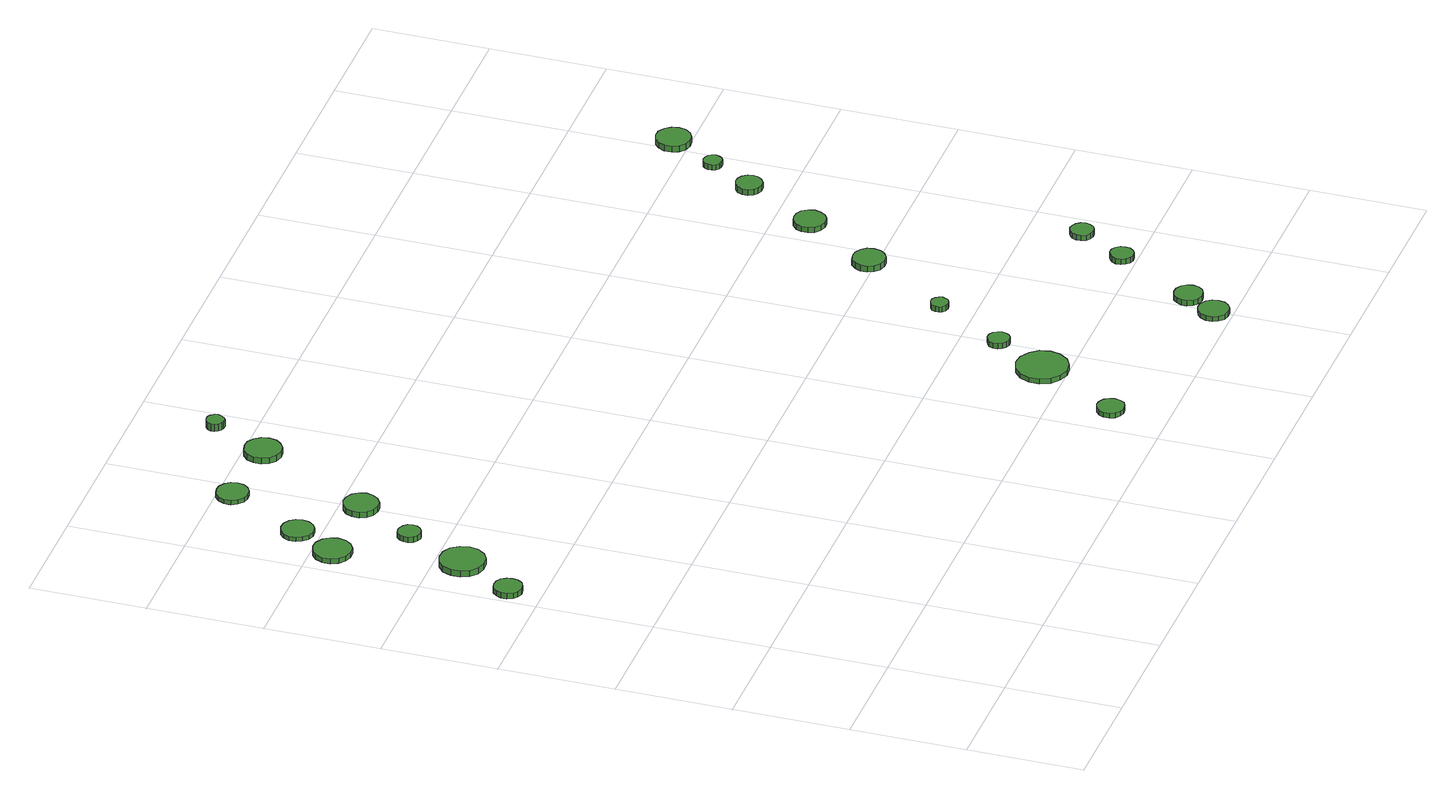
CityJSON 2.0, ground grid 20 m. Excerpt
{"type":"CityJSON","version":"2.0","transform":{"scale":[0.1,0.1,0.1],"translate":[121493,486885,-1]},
"CityObjects":{
"tree1":{"type":"SolitaryVegetationObject","attributes":{"function":"something"},"geometry":[{"type":"MultiSurface","lod":"1","boundaries":[[[0,1,2,3,4,5,6,7,8,9,10,11,12,13,14]],[[15,16,17,18,19,20,21,22,23,24,25,26,27,28,29]],[[0,29,28,1]],[[1,28,27,2]],[[2,27,26,3]],[[3,26,25,4]],[[4,25,24,5]],[[5,24,23,6]],[[6,23,22,7]],[[7,22,21,8]],[[8,21,20,9]],[[9,20,19,10]],[[10,19,18,11]],[[11,18,17,12]],[[12,17,16,13]],[[13,16,15,14]],[[14,15,29,0]]]}]},
"tree2":{"type":"SolitaryVegetationObject","attributes":{"function":"something"},"geometry":[{"type":"MultiSurface","lod":"1","boundaries":[[[30,31,32,33,34,35,36,37,38,39,40,41,42,43,44]],[[45,46,47,48,49,50,51,52,53,54,55,56,57,58,59]],[[30,59,58,31]],[[31,58,57,32]],[[32,57,56,33]],[[33,56,55,34]],[[34,55,54,35]],[[35,54,53,36]],[[36,53,52,37]],[[37,52,51,38]],[[38,51,50,39]],[[39,50,49,40]],[[40,49,48,41]],[[41,48,47,42]],[[42,47,46,43]],[[43,46,45,44]],[[44,45,59,30]]]}]},
"tree3":{"type":"SolitaryVegetationObject","attributes":{"function":"something"},"geometry":[{"type":"MultiSurface","lod":"1","boundaries":[[[60,61,62,63,64,65,66,67,68,69,70,71,72,73,74]],[[75,76,77,78,79,80,81,82,83,84,85,86,87,88,89]],[[60,89,88,61]],[[61,88,87,62]],[[62,87,86,63]],[[63,86,85,64]],[[64,85,84,65]],[[65,84,83,66]],[[66,83,82,67]],[[67,82,81,68]],[[68,81,80,69]],[[69,80,79,70]],[[70,79,78,71]],[[71,78,77,72]],[[72,77,76,73]],[[73,76,75,74]],[[74,75,89,60]]]}]},
"tree4":{"type":"SolitaryVegetationObject","attributes":{"function":"something"},"geometry":[{"type":"MultiSurface","lod":"1","boundaries":[[[90,91,92,93,94,95,96,97,98,99,100,101,102,103,104]],[[105,106,107,108,109,110,111,112,113,114,115,116,117,118,119]],[[90,119,118,91]],[[91,118,117,92]],[[92,117,116,93]],[[93,116,115,94]],[[94,115,114,95]],[[95,114,113,96]],[[96,113,112,97]],[[97,112,111,98]],[[98,111,110,99]],[[99,110,109,100]],[[100,109,108,101]],[[101,108,107,102]],[[102,107,106,103]],[[103,106,105,104]],[[104,105,119,90]]]}]},
"tree5":{"type":"SolitaryVegetationObject","attributes":{"function":"something"},"geometry":[{"type":"MultiSurface","lod":"1","boundaries":[[[120,121,122,123,124,125,126,127,128,129,130,131,132,133,134]],[[135,136,137,138,139,140,141,142,143,144,145,146,147,148,149]],[[120,149,148,121]],[[121,148,147,122]],[[122,147,146,123]],[[123,146,145,124]],[[124,145,144,125]],[[125,144,143,126]],[[126,143,142,127]],[[127,142,141,128]],[[128,141,140,129]],[[129,140,139,130]],[[130,139,138,131]],[[131,138,137,132]],[[132,137,136,133]],[[133,136,135,134]],[[134,135,149,120]]]}]},
"tree6":{"type":"SolitaryVegetationObject","attributes":{"function":"something"},"geometry":[{"type":"MultiSurface","lod":"1","boundaries":[[[150,151,152,153,154,155,156,157,158,159,160,161,162,163,164]],[[165,166,167,168,169,170,171,172,173,174,175,176,177,178,179]],[[150,179,178,151]],[[151,178,177,152]],[[152,177,176,153]],[[153,176,175,154]],[[154,175,174,155]],[[155,174,173,156]],[[156,173,172,157]],[[157,172,171,158]],[[158,171,170,159]],[[159,170,169,160]],[[160,169,168,161]],[[161,168,167,162]],[[162,167,166,163]],[[163,166,165,164]],[[164,165,179,150]]]}]},
"tree7":{"type":"SolitaryVegetationObject","attributes":{"function":"something"},"geometry":[{"type":"MultiSurface","lod":"1","boundaries":[[[180,181,182,183,184,185,186,187,188,189,190,191,192,193,194]],[[195,196,197,198,199,200,201,202,203,204,205,206,207,208,209]],[[180,209,208,181]],[[181,208,207,182]],[[182,207,206,183]],[[183,206,205,184]],[[184,205,204,185]],[[185,204,203,186]],[[186,203,202,187]],[[187,202,201,188]],[[188,201,200,189]],[[189,200,199,190]],[[190,199,198,191]],[[191,198,197,192]],[[192,197,196,193]],[[193,196,195,194]],[[194,195,209,180]]]}]},
"tree8":{"type":"SolitaryVegetationObject","attributes":{"function":"something"},"geometry":[{"type":"MultiSurface","lod":"1","boundaries":[[[210,211,212,213,214,215,216,217,218,219,220,221,222,223,224]],[[225,226,227,228,229,230,231,232,233,234,235,236,237,238,239]],[[210,239,238,211]],[[211,238,237,212]],[[212,237,236,213]],[[213,236,235,214]],[[214,235,234,215]],[[215,234,233,216]],[[216,233,232,217]],[[217,232,231,218]],[[218,231,230,219]],[[219,230,229,220]],[[220,229,228,221]],[[221,228,227,222]],[[222,227,226,223]],[[223,226,225,224]],[[224,225,239,210]]]}]},
"tree9":{"type":"SolitaryVegetationObject","attributes":{"function":"something"},"geometry":[{"type":"MultiSurface","lod":"1","boundaries":[[[240,241,242,243,244,245,246,247,248,249,250,251,252,253,254]],[[255,256,257,258,259,260,261,262,263,264,265,266,267,268,269]],[[240,269,268,241]],[[241,268,267,242]],[[242,267,266,243]],[[243,266,265,244]],[[244,265,264,245]],[[245,264,263,246]],[[246,263,262,247]],[[247,262,261,248]],[[248,261,260,249]],[[249,260,259,250]],[[250,259,258,251]],[[251,258,257,252]],[[252,257,256,253]],[[253,256,255,254]],[[254,255,269,240]]]}]},
"tree10":{"type":"SolitaryVegetationObject","attributes":{"function":"something"},"geometry":[{"type":"MultiSurface","lod":"1","boundaries":[[[270,271,272,273,274,275,276,277,278,279,280,281,282,283,284]],[[285,286,287,288,289,290,291,292,293,294,295,296,297,298,299]],[[270,299,298,271]],[[271,298,297,272]],[[272,297,296,273]],[[273,296,295,274]],[[274,295,294,275]],[[275,294,293,276]],[[276,293,292,277]],[[277,292,291,278]],[[278,291,290,279]],[[279,290,289,280]],[[280,289,288,281]],[[281,288,287,282]],[[282,287,286,283]],[[283,286,285,284]],[[284,285,299,270]]]}]},
"tree11":{"type":"SolitaryVegetationObject","attributes":{"function":"something"},"geometry":[{"type":"MultiSurface","lod":"1","boundaries":[[[300,301,302,303,304,305,306,307,308,309,310,311,312,313,314]],[[315,316,317,318,319,320,321,322,323,324,325,326,327,328,329]],[[300,329,328,301]],[[301,328,327,302]],[[302,327,326,303]],[[303,326,325,304]],[[304,325,324,305]],[[305,324,323,306]],[[306,323,322,307]],[[307,322,321,308]],[[308,321,320,309]],[[309,320,319,310]],[[310,319,318,311]],[[311,318,317,312]],[[312,317,316,313]],[[313,316,315,314]],[[314,315,329,300]]]}]},
"tree12":{"type":"SolitaryVegetationObject","attributes":{"function":"something"},"geometry":[{"type":"MultiSurface","lod":"1","boundaries":[[[330,331,332,333,334,335,336,337,338,339,340,341,342,343,344]],[[345,346,347,348,349,350,351,352,353,354,355,356,357,358,359]],[[330,359,358,331]],[[331,358,357,332]],[[332,357,356,333]],[[333,356,355,334]],[[334,355,354,335]],[[335,354,353,336]],[[336,353,352,337]],[[337,352,351,338]],[[338,351,350,339]],[[339,350,349,340]],[[340,349,348,341]],[[341,348,347,342]],[[342,347,346,343]],[[343,346,345,344]],[[344,345,359,330]]]}]},
"tree13":{"type":"SolitaryVegetationObject","attributes":{"function":"something"},"geometry":[{"type":"MultiSurface","lod":"1","boundaries":[[[360,361,362,363,364,365,366,367,368,369,370,371,372,373,374]],[[375,376,377,378,379,380,381,382,383,384,385,386,387,388,389]],[[360,389,388,361]],[[361,388,387,362]],[[362,387,386,363]],[[363,386,385,364]],[[364,385,384,365]],[[365,384,383,366]],[[366,383,382,367]],[[367,382,381,368]],[[368,381,380,369]],[[369,380,379,370]],[[370,379,378,371]],[[371,378,377,372]],[[372,377,376,373]],[[373,376,375,374]],[[374,375,389,360]]]}]},
"tree14":{"type":"SolitaryVegetationObject","attributes":{"function":"something"},"geometry":[{"type":"MultiSurface","lod":"1","boundaries":[[[390,391,392,393,394,395,396,397,398,399,400,401,402,403,404]],[[405,406,407,408,409,410,411,412,413,414,415,416,417,418,419]],[[390,419,418,391]],[[391,418,417,392]],[[392,417,416,393]],[[393,416,415,394]],[[394,415,414,395]],[[395,414,413,396]],[[396,413,412,397]],[[397,412,411,398]],[[398,411,410,399]],[[399,410,409,400]],[[400,409,408,401]],[[401,408,407,402]],[[402,407,406,403]],[[403,406,405,404]],[[404,405,419,390]]]}]},
"tree15":{"type":"SolitaryVegetationObject","attributes":{"function":"something"},"geometry":[{"type":"MultiSurface","lod":"1","boundaries":[[[420,421,422,423,424,425,426,427,428,429,430,431,432,433,434]],[[435,436,437,438,439,440,441,442,443,444,445,446,447,448,449]],[[420,449,448,421]],[[421,448,447,422]],[[422,447,446,423]],[[423,446,445,424]],[[424,445,444,425]],[[425,444,443,426]],[[426,443,442,427]],[[427,442,441,428]],[[428,441,440,429]],[[429,440,439,430]],[[430,439,438,431]],[[431,438,437,432]],[[432,437,436,433]],[[433,436,435,434]],[[434,435,449,420]]]}]},
"tree16":{"type":"SolitaryVegetationObject","attributes":{"function":"something"},"geometry":[{"type":"MultiSurface","lod":"1","boundaries":[[[450,451,452,453,454,455,456,457,458,459,460,461,462,463,464]],[[465,466,467,468,469,470,471,472,473,474,475,476,477,478,479]],[[450,479,478,451]],[[451,478,477,452]],[[452,477,476,453]],[[453,476,475,454]],[[454,475,474,455]],[[455,474,473,456]],[[456,473,472,457]],[[457,472,471,458]],[[458,471,470,459]],[[459,470,469,460]],[[460,469,468,461]],[[461,468,467,462]],[[462,467,466,463]],[[463,466,465,464]],[[464,465,479,450]]]}]},
"tree17":{"type":"SolitaryVegetationObject","attributes":{"function":"something"},"geometry":[{"type":"MultiSurface","lod":"1","boundaries":[[[480,481,482,483,484,485,486,487,488,489,490,491,492,493,494]],[[495,496,497,498,499,500,501,502,503,504,505,506,507,508,509]],[[480,509,508,481]],[[481,508,507,482]],[[482,507,506,483]],[[483,506,505,484]],[[484,505,504,485]],[[485,504,503,486]],[[486,503,502,487]],[[487,502,501,488]],[[488,501,500,489]],[[489,500,499,490]],[[490,499,498,491]],[[491,498,497,492]],[[492,497,496,493]],[[493,496,495,494]],[[494,495,509,480]]]}]},
"tree18":{"type":"SolitaryVegetationObject","attributes":{"function":"something"},"geometry":[{"type":"MultiSurface","lod":"1","boundaries":[[[510,511,512,513,514,515,516,517,518,519,520,521,522,523,524]],[[525,526,527,528,529,530,531,532,533,534,535,536,537,538,539]],[[510,539,538,511]],[[511,538,537,512]],[[512,537,536,513]],[[513,536,535,514]],[[514,535,534,515]],[[515,534,533,516]],[[516,533,532,517]],[[517,532,531,518]],[[518,531,530,519]],[[519,530,529,520]],[[520,529,528,521]],[[521,528,527,522]],[[522,527,526,523]],[[523,526,525,524]],[[524,525,539,510]]]}]},
"tree19":{"type":"SolitaryVegetationObject","attributes":{"function":"something"},"geometry":[{"type":"MultiSurface","lod":"1","boundaries":[[[540,541,542,543,544,545,546,547,548,549,550,551,552,553,554]],[[555,556,557,558,559,560,561,562,563,564,565,566,567,568,569]],[[540,569,568,541]],[[541,568,567,542]],[[542,567,566,543]],[[543,566,565,544]],[[544,565,564,545]],[[545,564,563,546]],[[546,563,562,547]],[[547,562,561,548]],[[548,561,560,549]],[[549,560,559,550]],[[550,559,558,551]],[[551,558,557,552]],[[552,557,556,553]],[[553,556,555,554]],[[554,555,569,540]]]}]},
"tree20":{"type":"SolitaryVegetationObject","attributes":{"function":"something"},"geometry":[{"type":"MultiSurface","lod":"1","boundaries":[[[570,571,572,573,574,575,576,577,578,579,580,581,582,583,584]],[[585,586,587,588,589,590,591,592,593,594,595,596,597,598,599]],[[570,599,598,571]],[[571,598,597,572]],[[572,597,596,573]],[[573,596,595,574]],[[574,595,594,575]],[[575,594,593,576]],[[576,593,592,577]],[[577,592,591,578]],[[578,591,590,579]],[[579,590,589,580]],[[580,589,588,581]],[[581,588,587,582]],[[582,587,586,583]],[[583,586,585,584]],[[584,585,599,570]]]}]},
"tree21":{"type":"SolitaryVegetationObject","attributes":{"function":"something"},"geometry":[{"type":"MultiSurface","lod":"1","boundaries":[[[600,601,602,603,604,605,606,607,608,609,610,611,612,613,614]],[[615,616,617,618,619,620,621,622,623,624,625,626,627,628,629]],[[600,629,628,601]],[[601,628,627,602]],[[602,627,626,603]],[[603,626,625,604]],[[604,625,624,605]],[[605,624,623,606]],[[606,623,622,607]],[[607,622,621,608]],[[608,621,620,609]],[[609,620,619,610]],[[610,619,618,611]],[[611,618,617,612]],[[612,617,616,613]],[[613,616,615,614]],[[614,615,629,600]]]}]},
"tree22":{"type":"SolitaryVegetationObject","attributes":{"function":"something"},"geometry":[{"type":"MultiSurface","lod":"1","boundaries":[[[630,631,632,633,634,635,636,637,638,639,640,641,642,643,644]],[[645,646,647,648,649,650,651,652,653,654,655,656,657,658,659]],[[630,659,658,631]],[[631,658,657,632]],[[632,657,656,633]],[[633,656,655,634]],[[634,655,654,635]],[[635,654,653,636]],[[636,653,652,637]],[[637,652,651,638]],[[638,651,650,639]],[[639,650,649,640]],[[640,649,648,641]],[[641,648,647,642]],[[642,647,646,643]],[[643,646,645,644]],[[644,645,659,630]]]}]}
},
"vertices":[
[55,858,17],[53,867,17],[48,876,17],[39,881,17],[29,882,17],[19,879,17],[12,872,17],[8,863,17],[8,853,17],[12,843,17],[19,837,17],[29,834,17],[39,835,17],[48,840,17],[53,848,17],[53,848,7],[48,840,7],[39,835,7],[29,834,7],[19,837,7],[12,843,7],[8,853,7],[8,863,7],[12,872,7],[19,879,7],[29,882,7],[39,881,7],[48,876,7],[53,867,7],[55,858,7],
[126,954,17],[122,970,17],[113,983,17],[99,991,17],[83,992,17],[68,987,17],[56,977,17],[50,962,17],[50,946,17],[56,931,17],[68,921,17],[83,916,17],[99,917,17],[113,925,17],[122,938,17],[122,938,6],[113,925,6],[99,917,6],[83,916,6],[68,921,6],[56,931,6],[50,946,6],[50,962,6],[56,977,6],[68,987,6],[83,992,6],[99,991,6],[113,983,6],[122,970,6],[126,954,6],
[88,1166,15],[85,1179,15],[77,1190,15],[65,1197,15],[52,1198,15],[39,1194,15],[29,1185,15],[23,1172,15],[23,1159,15],[29,1146,15],[39,1137,15],[52,1133,15],[65,1134,15],[77,1141,15],[85,1152,15],[85,1152,6],[77,1141,6],[65,1134,6],[52,1133,6],[39,1137,6],[29,1146,6],[23,1159,6],[23,1172,6],[29,1185,6],[39,1194,6],[52,1198,6],[65,1197,6],[77,1190,6],[85,1179,6],[88,1166,6],
[163,1063,16],[161,1071,16],[156,1077,16],[149,1081,16],[141,1082,16],[133,1080,16],[127,1074,16],[124,1067,16],[124,1059,16],[127,1051,16],[133,1046,16],[141,1043,16],[149,1044,16],[156,1048,16],[161,1055,16],[161,1055,6],[156,1048,6],[149,1044,6],[141,1043,6],[133,1046,6],[127,1051,6],[124,1059,6],[124,1067,6],[127,1074,6],[133,1080,6],[141,1082,6],[149,1081,6],[156,1077,6],[161,1071,6],[163,1063,6],
[125,1239,14],[123,1250,14],[116,1259,14],[106,1265,14],[94,1266,14],[83,1263,14],[75,1255,14],[70,1245,14],[70,1233,14],[75,1223,14],[83,1215,14],[94,1211,14],[106,1212,14],[116,1218,14],[123,1228,14],[123,1228,6],[116,1218,6],[106,1212,6],[94,1211,6],[83,1215,6],[75,1223,6],[70,1233,6],[70,1245,6],[75,1255,6],[83,1263,6],[94,1266,6],[106,1265,6],[116,1259,6],[123,1250,6],[125,1239,6],
[230,1164,17],[227,1176,17],[220,1186,17],[209,1192,17],[197,1193,17],[185,1189,17],[176,1181,17],[171,1170,17],[171,1157,17],[176,1146,17],[185,1138,17],[197,1134,17],[209,1135,17],[220,1142,17],[227,1152,17],[227,1152,6],[220,1142,6],[209,1135,6],[197,1134,6],[185,1138,6],[176,1146,6],[171,1157,6],[171,1170,6],[176,1181,6],[185,1189,6],[197,1193,6],[209,1192,6],[220,1186,6],[227,1176,6],[230,1164,6],
[200,1374,14],[198,1385,14],[191,1394,14],[181,1400,14],[170,1401,14],[159,1398,14],[150,1390,14],[145,1380,14],[145,1368,14],[150,1358,14],[159,1350,14],[170,1347,14],[181,1348,14],[191,1354,14],[198,1363,14],[198,1363,6],[191,1354,6],[181,1348,6],[170,1347,6],[159,1350,6],[150,1358,6],[145,1368,6],[145,1380,6],[150,1390,6],[159,1398,6],[170,1401,6],[181,1400,6],[191,1394,6],[198,1385,6],[200,1374,6],
[342,1366,17],[339,1379,17],[331,1390,17],[320,1397,17],[307,1398,17],[294,1394,17],[284,1385,17],[279,1373,17],[279,1360,17],[284,1348,17],[294,1339,17],[307,1335,17],[320,1336,17],[331,1343,17],[339,1353,17],[339,1353,6],[331,1343,6],[320,1336,6],[307,1335,6],[294,1339,6],[284,1348,6],[279,1360,6],[279,1373,6],[284,1385,6],[294,1394,6],[307,1398,6],[320,1397,6],[331,1390,6],[339,1379,6],[342,1366,6],
[378,1465,21],[376,1471,21],[373,1477,21],[367,1480,21],[361,1480,21],[355,1478,21],[350,1474,21],[347,1468,21],[347,1462,21],[350,1456,21],[355,1452,21],[361,1450,21],[367,1450,21],[373,1454,21],[376,1459,21],[376,1459,8],[373,1454,8],[367,1450,8],[361,1450,8],[355,1452,8],[350,1456,8],[347,1462,8],[347,1468,8],[350,1474,8],[355,1478,8],[361,1480,8],[367,1480,8],[373,1477,8],[376,1471,8],[378,1465,8],
[882,99,16],[880,108,16],[875,116,16],[866,121,16],[857,122,16],[848,119,16],[840,112,16],[836,104,16],[836,94,16],[840,85,16],[848,79,16],[857,76,16],[866,77,16],[875,81,16],[880,89,16],[880,89,7],[875,81,7],[866,77,7],[857,76,7],[848,79,7],[840,85,7],[836,94,7],[836,104,7],[840,112,7],[848,119,7],[857,122,7],[866,121,7],[875,116,7],[880,108,7],[882,99,7],
[988,243,16],[984,261,16],[973,275,16],[957,285,16],[939,287,16],[922,281,16],[908,269,16],[901,252,16],[901,234,16],[908,217,16],[922,205,16],[939,199,16],[957,201,16],[973,210,16],[984,225,16],[984,225,7],[973,210,7],[957,201,7],[939,199,7],[922,205,7],[908,217,7],[901,234,7],[901,252,7],[908,269,7],[922,281,7],[939,287,7],[957,285,7],[973,275,7],[984,261,7],[988,243,7],
[1020,336,16],[1018,343,16],[1014,350,16],[1007,354,16],[999,355,16],[992,352,16],[986,347,16],[983,340,16],[983,332,16],[986,325,16],[992,320,16],[999,317,16],[1007,318,16],[1014,322,16],[1018,328,16],[1018,328,6],[1014,322,6],[1007,318,6],[999,317,6],[992,320,6],[986,325,6],[983,332,6],[983,340,6],[986,347,6],[992,352,6],[999,355,6],[1007,354,6],[1014,350,6],[1018,343,6],[1020,336,6],
[1220,32,16],[1218,42,16],[1212,51,16],[1202,57,16],[1192,58,16],[1181,54,16],[1173,47,16],[1169,37,16],[1169,26,16],[1173,17,16],[1181,9,16],[1192,6,16],[1202,7,16],[1212,13,16],[1218,21,16],[1218,21,7],[1212,13,7],[1202,7,7],[1192,6,7],[1181,9,7],[1173,17,7],[1169,26,7],[1169,37,7],[1173,47,7],[1181,54,7],[1192,58,7],[1202,57,7],[1212,51,7],[1218,42,7],[1220,32,7],
[1091,461,16],[1089,467,16],[1086,472,16],[1080,476,16],[1074,476,16],[1068,474,16],[1063,470,16],[1061,464,16],[1061,458,16],[1063,452,16],[1068,448,16],[1074,446,16],[1080,447,16],[1086,450,16],[1089,455,16],[1089,455,6],[1086,450,6],[1080,447,6],[1074,446,6],[1068,448,6],[1063,452,6],[1061,458,6],[1061,464,6],[1063,470,6],[1068,474,6],[1074,476,6],[1080,476,6],[1086,472,6],[1089,467,6],[1091,461,6],
[1250,85,17],[1248,95,17],[1242,103,17],[1233,108,17],[1223,109,17],[1213,106,17],[1206,99,17],[1202,90,17],[1202,80,17],[1206,71,17],[1213,64,17],[1223,61,17],[1233,62,17],[1242,67,17],[1248,75,17],[1248,75,7],[1242,67,7],[1233,62,7],[1223,61,7],[1213,64,7],[1206,71,7],[1202,80,7],[1202,90,7],[1206,99,7],[1213,106,7],[1223,109,7],[1233,108,7],[1242,103,7],[1248,95,7],[1250,85,7],
[1196,612,17],[1194,623,17],[1187,632,17],[1177,638,17],[1166,639,17],[1154,636,17],[1146,628,17],[1141,618,17],[1141,606,17],[1146,595,17],[1154,588,17],[1166,584,17],[1177,585,17],[1187,591,17],[1194,600,17],[1194,600,6],[1187,591,6],[1177,585,6],[1166,584,6],[1154,588,6],[1146,595,6],[1141,606,6],[1141,618,6],[1146,628,6],[1154,636,6],[1166,639,6],[1177,638,6],[1187,632,6],[1194,623,6],[1196,612,6],
[1329,226,16],[1328,234,16],[1323,241,16],[1316,245,16],[1307,246,16],[1300,243,16],[1294,237,16],[1290,230,16],[1290,222,16],[1294,214,16],[1300,209,16],[1307,206,16],[1316,207,16],[1323,211,16],[1328,218,16],[1328,218,6],[1323,211,6],[1316,207,6],[1307,206,6],[1300,209,6],[1294,214,6],[1290,222,6],[1290,230,6],[1294,237,6],[1300,243,6],[1307,246,6],[1316,245,6],[1323,241,6],[1328,234,6],[1329,226,6],
[1379,310,16],[1377,318,16],[1372,325,16],[1365,329,16],[1357,330,16],[1349,327,16],[1343,322,16],[1340,314,16],[1340,306,16],[1343,298,16],[1349,293,16],[1357,290,16],[1365,291,16],[1372,295,16],[1377,302,16],[1377,302,6],[1372,295,6],[1365,291,6],[1357,290,6],[1349,293,6],[1343,298,6],[1340,306,6],[1340,314,6],[1343,322,6],[1349,327,6],[1357,330,6],[1365,329,6],[1372,325,6],[1377,318,6],[1379,310,6],
[1280,740,16],[1277,751,16],[1271,761,16],[1261,766,16],[1250,767,16],[1239,764,16],[1230,756,16],[1226,746,16],[1226,735,16],[1230,724,16],[1239,717,16],[1250,713,16],[1261,714,16],[1271,720,16],[1277,729,16],[1277,729,6],[1271,720,6],[1261,714,6],[1250,713,6],[1239,717,6],[1230,724,6],[1226,735,6],[1226,746,6],[1230,756,6],[1239,764,6],[1250,767,6],[1261,766,6],[1271,761,6],[1277,751,6],[1280,740,6],
[1349,868,17],[1347,877,17],[1341,885,17],[1333,889,17],[1324,890,17],[1315,887,17],[1308,881,17],[1304,872,17],[1304,863,17],[1308,854,17],[1315,848,17],[1324,845,17],[1333,846,17],[1341,851,17],[1347,859,17],[1347,859,6],[1341,851,6],[1333,846,6],[1324,845,6],[1315,848,6],[1308,854,6],[1304,863,6],[1304,872,6],[1308,881,6],[1315,887,6],[1324,890,6],[1333,889,6],[1341,885,6],[1347,877,6],[1349,868,6],
[1391,945,16],[1389,952,16],[1386,957,16],[1380,960,16],[1373,961,16],[1367,959,16],[1362,955,16],[1360,949,16],[1360,942,16],[1362,936,16],[1367,932,16],[1373,930,16],[1380,930,16],[1386,934,16],[1389,939,16],[1389,939,6],[1386,934,6],[1380,930,6],[1373,930,6],[1367,932,6],[1362,936,6],[1360,942,6],[1360,949,6],[1362,955,6],[1367,959,6],[1373,961,6],[1380,960,6],[1386,957,6],[1389,952,6],[1391,945,6],
[1451,1027,17],[1448,1039,17],[1441,1049,17],[1430,1056,17],[1418,1057,17],[1406,1053,17],[1397,1045,17],[1392,1034,17],[1392,1021,17],[1397,1010,17],[1406,1002,17],[1418,998,17],[1430,999,17],[1441,1005,17],[1448,1015,17],[1448,1015,6],[1441,1005,6],[1430,999,6],[1418,998,6],[1406,1002,6],[1397,1010,6],[1392,1021,6],[1392,1034,6],[1397,1045,6],[1406,1053,6],[1418,1057,6],[1430,1056,6],[1441,1049,6],[1448,1039,6],[1451,1027,6]
]}
